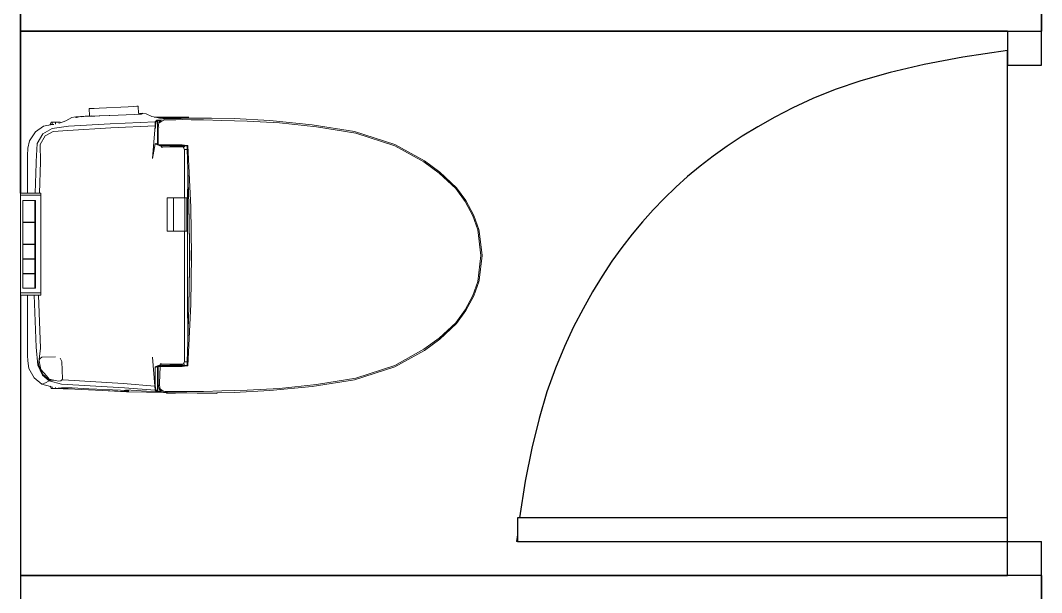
# Model space of a CAD drawing. Header units: millimetres. Extents: x 6923 to 14208, y 3430 to 4414.
# Drawn here: x 13064.6 to 13132.2, y 4174.3 to 4212.2 of the extents above; entities that cross this region are included whole.
import ezdxf

# ---------------------------------------------------------------- set-up
doc = ezdxf.new("R2010")
doc.units = ezdxf.units.MM
for name, color, linetype, lineweight in [('door', 104, 'Continuous', 25), ('Furniture', 252, 'Continuous', 0), ('wall', 160, 'Continuous', 35)]:
    doc.layers.add(name, color=color, linetype=linetype, lineweight=lineweight)
doc.layers.add('SectionCutEdges', color=7, linetype='Continuous')

msp = doc.modelspace()

# ---------------------------------------------------------------- linework, layer by layer
at = {"layer": 'door'}
for p, q in [((13129.95, 4211.507), (13129.95, 4209.255)), ((13129.95, 4211.507), (13132.202, 4211.507)), ((13132.202, 4209.255), (13132.202, 4211.507)), ((13129.95, 4177.726), (13129.95, 4210.213)), ((13129.95, 4209.255), (13132.202, 4209.255)), ((13097.52, 4179.303), (13097.52, 4177.726)), ((13129.95, 4179.303), (13097.52, 4179.303)), ((13097.52, 4178.164), (13097.463, 4177.726)), ((13097.52, 4177.726), (13097.463, 4177.726)), ((13097.52, 4177.726), (13129.95, 4177.726)), ((13129.95, 4177.726), (13132.202, 4177.726)), ((13129.95, 4175.474), (13129.95, 4177.726)), ((13132.202, 4175.474), (13132.202, 4177.726)), ((13132.202, 4175.474), (13129.95, 4175.474))]:
    msp.add_line(p, q, dxfattribs=at)
msp.add_lwpolyline([(13129.95, 4210.213), (13127, 4209.775), (13124.428, 4209.293), (13122.192, 4208.775), (13120.249, 4208.224), (13118.555, 4207.647), (13117.068, 4207.049), (13115.745, 4206.435), (13114.544, 4205.812), (13113.427, 4205.182), (13112.382, 4204.545), (13111.401, 4203.899), (13110.479, 4203.24), (13109.609, 4202.568), (13108.783, 4201.878), (13107.995, 4201.168), (13107.239, 4200.437), (13106.507, 4199.68), (13105.798, 4198.893), (13105.108, 4198.067), (13104.435, 4197.196), (13103.777, 4196.274), (13103.131, 4195.294), (13102.494, 4194.249), (13101.864, 4193.132), (13101.241, 4191.934), (13100.63, 4190.633), (13100.04, 4189.204), (13099.478, 4187.624), (13098.952, 4185.868), (13098.47, 4183.912), (13098.04, 4181.732), (13097.67, 4179.303)], dxfattribs=at)
at = {"layer": 'Furniture'}
for p, q in [((13069.191, 4206.378), (13069.281, 4206.382)), ((13069.219, 4205.89), (13069.191, 4206.378)), ((13069.281, 4206.382), (13069.525, 4206.394)), ((13069.525, 4206.394), (13069.859, 4206.41)), ((13069.859, 4206.41), (13071.761, 4206.503)), ((13071.761, 4206.503), (13072.096, 4206.519)), ((13072.096, 4206.519), (13072.34, 4206.531)), ((13072.34, 4206.531), (13072.43, 4206.535)), ((13072.43, 4206.535), (13072.456, 4206.064)), ((13067.646, 4205.576), (13068.047, 4205.797)), ((13068.047, 4205.797), (13068.289, 4205.833)), ((13068.289, 4205.833), (13068.324, 4205.808)), ((13068.29, 4205.776), (13068.29, 4205.772)), ((13068.323, 4205.775), (13068.323, 4205.78)), ((13068.324, 4205.808), (13068.326, 4205.842)), ((13068.324, 4205.808), (13068.341, 4205.796)), ((13068.326, 4205.842), (13069.219, 4205.89)), ((13068.326, 4205.842), (13068.347, 4205.84)), ((13068.341, 4205.796), (13068.523, 4205.823)), ((13068.347, 4205.84), (13068.384, 4205.838)), ((13068.384, 4205.838), (13068.455, 4205.837)), ((13068.523, 4205.823), (13068.823, 4205.847)), ((13068.823, 4205.847), (13068.692, 4205.842)), ((13068.829, 4205.848), (13068.823, 4205.847)), ((13068.829, 4205.848), (13068.833, 4205.848)), ((13068.833, 4205.848), (13069.22, 4205.866)), ((13069.219, 4205.885), (13069.219, 4205.89)), ((13069.219, 4205.885), (13069.309, 4205.888)), ((13069.22, 4205.866), (13069.31, 4205.87)), ((13069.22, 4205.866), (13069.22, 4205.869)), ((13069.309, 4205.888), (13069.335, 4205.889)), ((13069.31, 4205.87), (13069.554, 4205.88)), ((13069.554, 4205.88), (13069.858, 4205.894)), ((13069.858, 4205.894), (13069.889, 4205.895)), ((13069.889, 4205.895), (13069.888, 4205.898)), ((13070.512, 4205.923), (13069.889, 4205.895)), ((13070.512, 4205.923), (13070.551, 4205.924)), ((13070.551, 4205.924), (13072.182, 4205.991)), ((13072.182, 4205.991), (13072.509, 4206.007)), ((13072.456, 4206.064), (13072.689, 4206.076)), ((13072.456, 4206.064), (13072.457, 4206.062)), ((13072.457, 4206.062), (13072.457, 4206.052)), ((13072.458, 4206.028), (13072.459, 4206.027)), ((13072.509, 4206.007), (13072.519, 4206.008)), ((13072.519, 4206.008), (13072.646, 4206.02)), ((13072.519, 4206.008), (13072.568, 4206.018)), ((13072.568, 4206.018), (13072.618, 4206.035)), ((13072.618, 4206.035), (13072.657, 4206.055)), ((13072.66, 4206.026), (13072.646, 4206.02)), ((13072.657, 4206.055), (13072.689, 4206.076)), ((13072.681, 4206.035), (13072.66, 4206.026)), ((13072.694, 4206.041), (13072.681, 4206.035)), ((13072.689, 4206.076), (13072.694, 4206.041)), ((13072.736, 4206.059), (13072.694, 4206.041)), ((13072.736, 4206.059), (13072.971, 4206.029)), ((13072.971, 4206.029), (13073.337, 4205.847)), ((13073.337, 4205.847), (13073.574, 4205.8)), ((13073.497, 4205.8), (13073.479, 4205.8)), ((13073.479, 4205.8), (13073.497, 4205.8)), ((13073.497, 4205.8), (13073.542, 4205.8)), ((13073.541, 4205.8), (13073.497, 4205.8)), ((13073.542, 4205.8), (13073.574, 4205.8)), ((13073.574, 4205.8), (13073.834, 4205.749)), ((13073.574, 4205.8), (13075.79, 4205.8)), ((13073.834, 4205.749), (13074.735, 4205.736)), ((13074.067, 4205.683), (13074.143, 4205.7)), ((13074.19, 4205.703), (13074.143, 4205.7)), ((13074.412, 4205.719), (13074.19, 4205.703)), ((13074.412, 4205.719), (13074.734, 4205.722)), ((13074.732, 4205.727), (13074.735, 4205.736)), ((13074.734, 4205.722), (13074.825, 4205.725)), ((13074.735, 4205.736), (13074.755, 4205.786)), ((13074.842, 4205.786), (13074.755, 4205.786)), ((13074.825, 4205.725), (13074.842, 4205.786)), ((13074.825, 4205.725), (13074.833, 4205.725)), ((13074.833, 4205.725), (13075.053, 4205.73)), ((13075.053, 4205.786), (13074.842, 4205.786)), ((13075.053, 4205.73), (13075.053, 4205.786)), ((13075.053, 4205.786), (13075.263, 4205.786)), ((13075.053, 4205.73), (13075.136, 4205.733)), ((13075.136, 4205.733), (13075.278, 4205.733)), ((13075.278, 4205.733), (13075.263, 4205.786)), ((13075.263, 4205.786), (13075.35, 4205.786)), ((13075.278, 4205.733), (13075.371, 4205.734)), ((13075.35, 4205.786), (13075.371, 4205.734)), ((13075.371, 4205.734), (13075.645, 4205.735)), ((13075.578, 4205.8), (13075.664, 4205.8)), ((13075.645, 4205.735), (13076.335, 4205.746)), ((13075.664, 4205.8), (13075.728, 4205.8)), ((13075.772, 4205.8), (13075.728, 4205.8)), ((13075.79, 4205.8), (13075.772, 4205.8)), ((13077.278, 4205.747), (13076.335, 4205.746)), ((13078.779, 4205.713), (13077.278, 4205.747)), ((13078.779, 4205.713), (13081.147, 4205.584)), ((13065.641, 4204.846), (13066.178, 4205.209)), ((13066.737, 4205.053), (13066.123, 4204.709)), ((13066.178, 4205.209), (13066.737, 4205.325)), ((13066.608, 4205.325), (13066.674, 4205.49)), ((13066.715, 4205.325), (13066.608, 4205.325)), ((13066.674, 4205.49), (13066.762, 4205.49)), ((13066.715, 4205.325), (13066.762, 4205.49)), ((13066.737, 4205.325), (13066.715, 4205.325)), ((13066.737, 4205.325), (13066.842, 4205.325)), ((13067.813, 4205.206), (13066.737, 4205.053)), ((13066.762, 4205.49), (13066.972, 4205.49)), ((13066.972, 4205.35), (13066.972, 4205.49)), ((13067.182, 4205.49), (13066.972, 4205.49)), ((13067.269, 4205.49), (13067.182, 4205.49)), ((13067.207, 4205.402), (13067.182, 4205.49)), ((13067.269, 4205.49), (13067.289, 4205.442)), ((13067.289, 4205.442), (13067.646, 4205.576)), ((13067.295, 4205.427), (13067.289, 4205.442)), ((13067.776, 4204.922), (13070.615, 4205.102)), ((13070.58, 4205.38), (13067.813, 4205.206)), ((13073.562, 4205.51), (13070.58, 4205.38)), ((13070.615, 4205.102), (13073.561, 4205.227)), ((13073.561, 4205.227), (13073.373, 4203.072)), ((13073.562, 4205.51), (13073.561, 4205.227)), ((13073.583, 4205.089), (13073.561, 4205.088)), ((13073.666, 4205.613), (13073.562, 4205.51)), ((13073.61, 4205.469), (13073.562, 4205.51)), ((13073.581, 4205.191), (13073.61, 4205.469)), ((13073.583, 4205.089), (13073.581, 4205.191)), ((13073.61, 4205.469), (13073.71, 4205.568)), ((13073.974, 4205.627), (13073.666, 4205.613)), ((13073.71, 4205.568), (13073.666, 4205.613)), ((13073.71, 4205.568), (13073.703, 4204.026)), ((13073.71, 4205.568), (13073.908, 4205.576)), ((13073.793, 4205.458), (13073.747, 4205.091)), ((13073.747, 4205.091), (13073.763, 4203.999)), ((13073.793, 4205.458), (13073.908, 4205.576)), ((13073.874, 4205.452), (13073.793, 4205.458)), ((13073.843, 4205.129), (13073.832, 4205.129)), ((13073.836, 4205.101), (13073.84, 4205.101)), ((13073.874, 4205.452), (13074.008, 4205.576)), ((13073.908, 4205.576), (13073.913, 4205.581)), ((13073.913, 4205.581), (13073.945, 4205.614)), ((13073.945, 4205.614), (13073.953, 4205.619)), ((13074.194, 4205.634), (13074.008, 4205.576)), ((13074.534, 4205.645), (13074.194, 4205.634)), ((13074.534, 4205.645), (13074.92, 4205.643)), ((13074.92, 4205.643), (13075.378, 4205.648)), ((13075.378, 4205.648), (13075.936, 4205.641)), ((13075.936, 4205.641), (13076.749, 4205.633)), ((13076.749, 4205.633), (13077.97, 4205.59)), ((13077.97, 4205.59), (13079.635, 4205.549)), ((13079.635, 4205.549), (13081.779, 4205.432)), ((13081.147, 4205.584), (13083.947, 4205.309)), ((13081.779, 4205.432), (13084.234, 4205.179)), ((13086.744, 4204.868), (13083.947, 4205.309)), ((13084.234, 4205.179), (13086.834, 4204.752)), ((13065.245, 4204.238), (13065.641, 4204.846)), ((13066.123, 4204.709), (13065.751, 4204.059)), ((13065.947, 4203.994), (13066.271, 4204.567)), ((13066.271, 4204.567), (13066.818, 4204.87)), ((13066.818, 4204.87), (13067.776, 4204.922)), ((13089.418, 4204.011), (13086.744, 4204.868)), ((13086.834, 4204.752), (13089.413, 4203.911)), ((13065.108, 4203.264), (13065.141, 4203.757)), ((13065.141, 4203.757), (13065.245, 4204.238)), ((13065.751, 4204.059), (13065.688, 4202.878)), ((13065.978, 4202.854), (13065.947, 4203.994)), ((13073.373, 4203.072), (13073.562, 4204.05)), ((13073.562, 4204.05), (13073.595, 4204.076)), ((13073.562, 4204.05), (13073.981, 4203.88)), ((13073.613, 4204.067), (13073.595, 4204.076)), ((13073.615, 4204.066), (13073.613, 4204.067)), ((13073.62, 4204.064), (13073.615, 4204.066)), ((13073.703, 4204.026), (13073.62, 4204.064)), ((13073.763, 4203.999), (13073.703, 4204.026)), ((13073.784, 4203.989), (13073.763, 4203.999)), ((13073.795, 4203.989), (13073.784, 4203.989)), ((13073.81, 4203.977), (13073.784, 4203.989)), ((13073.858, 4203.971), (13073.795, 4203.989)), ((13073.858, 4203.989), (13073.795, 4203.989)), ((13073.858, 4203.965), (13073.81, 4203.977)), ((13073.858, 4203.956), (13073.81, 4203.977)), ((13073.889, 4203.989), (13073.858, 4203.989)), ((13073.905, 4203.935), (13073.858, 4203.956)), ((13074.163, 4203.989), (13073.889, 4203.989)), ((13073.981, 4203.9), (13073.905, 4203.935)), ((13073.986, 4203.935), (13073.905, 4203.935)), ((13073.981, 4203.9), (13073.981, 4203.88)), ((13073.981, 4203.88), (13073.981, 4203.855)), ((13073.981, 4203.855), (13073.981, 4203.847)), ((13073.981, 4203.847), (13073.981, 4203.835)), ((13073.981, 4203.835), (13073.981, 4203.809)), ((13074.061, 4203.834), (13073.981, 4203.835)), ((13074.027, 4203.923), (13073.986, 4203.935)), ((13073.986, 4203.935), (13074.003, 4203.935)), ((13074.129, 4203.935), (13074.003, 4203.935)), ((13074.145, 4203.923), (13074.027, 4203.923)), ((13074.071, 4203.834), (13074.061, 4203.834)), ((13074.738, 4203.842), (13074.071, 4203.834)), ((13074.133, 4203.935), (13074.129, 4203.935)), ((13074.294, 4203.935), (13074.133, 4203.935)), ((13074.185, 4203.923), (13074.145, 4203.923)), ((13074.507, 4203.989), (13074.163, 4203.989)), ((13074.382, 4203.923), (13074.185, 4203.923)), ((13074.343, 4203.935), (13074.294, 4203.935)), ((13074.405, 4203.935), (13074.343, 4203.935)), ((13074.666, 4203.923), (13074.382, 4203.923)), ((13074.5, 4203.935), (13074.405, 4203.935)), ((13074.638, 4203.935), (13074.5, 4203.935)), ((13074.507, 4203.989), (13074.846, 4203.989)), ((13074.62, 4203.855), (13074.519, 4203.855)), ((13074.62, 4203.855), (13075.494, 4203.842)), ((13074.907, 4203.935), (13074.638, 4203.935)), ((13074.993, 4203.923), (13074.666, 4203.923)), ((13075.4, 4203.834), (13074.738, 4203.842)), ((13074.846, 4203.989), (13075.338, 4203.989)), ((13074.928, 4203.935), (13074.907, 4203.935)), ((13074.967, 4203.935), (13074.928, 4203.935)), ((13075.055, 4203.935), (13074.967, 4203.935)), ((13075.239, 4203.923), (13074.993, 4203.923)), ((13075.256, 4203.935), (13075.055, 4203.935)), ((13075.666, 4203.916), (13075.239, 4203.923)), ((13075.343, 4203.935), (13075.256, 4203.935)), ((13075.338, 4203.989), (13075.675, 4203.942)), ((13075.494, 4203.842), (13075.4, 4203.834)), ((13075.504, 4203.675), (13075.4, 4203.834)), ((13075.522, 4203.842), (13075.494, 4203.842)), ((13075.504, 4203.675), (13075.504, 4200.474)), ((13075.504, 4203.675), (13075.644, 4203.675)), ((13075.644, 4203.675), (13075.673, 4203.675)), ((13075.675, 4203.942), (13075.666, 4203.916)), ((13075.673, 4203.691), (13075.666, 4203.916)), ((13075.673, 4203.675), (13075.673, 4203.691)), ((13075.71, 4202.342), (13075.673, 4203.675)), ((13075.675, 4203.942), (13075.685, 4203.94)), ((13075.685, 4203.94), (13075.717, 4203.936)), ((13075.908, 4199.859), (13075.717, 4203.936)), ((13089.413, 4203.911), (13091.337, 4202.848)), ((13091.379, 4202.923), (13089.418, 4204.011)), ((13065.108, 4200.779), (13065.108, 4203.264)), ((13065.678, 4202.772), (13065.61, 4200.779)), ((13065.688, 4202.878), (13065.678, 4202.772)), ((13065.9, 4200.779), (13065.978, 4202.854)), ((13075.71, 4202.342), (13075.707, 4202.177)), ((13075.707, 4201.656), (13075.71, 4202.342)), ((13075.777, 4200.007), (13075.71, 4202.342)), ((13091.337, 4202.848), (13092.351, 4202.104)), ((13092.384, 4202.179), (13091.379, 4202.923)), ((13075.7, 4200.474), (13075.707, 4201.656)), ((13075.707, 4202.177), (13075.707, 4201.656)), ((13092.351, 4202.104), (13093.44, 4201.092)), ((13093.492, 4201.137), (13092.384, 4202.179)), ((13093.44, 4201.092), (13094.073, 4200.237)), ((13094.119, 4200.288), (13093.492, 4201.137)), ((13064.641, 4200.779), (13065.108, 4200.779)), ((13064.641, 4200.779), (13064.641, 4200.647)), ((13066, 4200.647), (13064.641, 4200.647)), ((13064.641, 4200.647), (13064.641, 4200.264)), ((13064.641, 4200.264), (13064.641, 4194.538)), ((13065.597, 4200.288), (13064.809, 4200.288)), ((13064.809, 4200.264), (13064.809, 4200.288)), ((13064.809, 4198.862), (13064.809, 4200.264)), ((13065.108, 4200.779), (13065.142, 4200.779)), ((13065.142, 4200.779), (13065.15, 4200.779)), ((13065.15, 4200.779), (13065.169, 4200.779)), ((13065.169, 4200.779), (13065.193, 4200.779)), ((13065.193, 4200.779), (13065.256, 4200.779)), ((13065.256, 4200.779), (13065.373, 4200.779)), ((13065.373, 4200.779), (13065.417, 4200.779)), ((13065.417, 4200.779), (13065.597, 4200.779)), ((13065.597, 4200.779), (13065.61, 4200.779)), ((13065.597, 4200.288), (13065.647, 4200.288)), ((13065.597, 4200.264), (13065.597, 4200.288)), ((13065.597, 4198.862), (13065.597, 4200.264)), ((13065.61, 4200.779), (13065.701, 4200.779)), ((13065.647, 4200.288), (13065.647, 4200.264)), ((13065.647, 4200.264), (13065.647, 4198.862)), ((13065.701, 4200.779), (13065.9, 4200.779)), ((13065.9, 4200.779), (13066, 4200.779)), ((13066, 4200.647), (13066, 4200.779)), ((13066, 4200.264), (13066, 4200.647)), ((13066, 4196.666), (13066, 4200.264)), ((13074.342, 4198.267), (13074.342, 4200.474)), ((13074.342, 4200.474), (13074.753, 4200.474)), ((13074.753, 4200.474), (13074.763, 4200.474)), ((13074.763, 4198.267), (13074.763, 4200.474)), ((13074.763, 4200.474), (13075.504, 4200.474)), ((13075.504, 4200.474), (13075.514, 4200.474)), ((13075.514, 4198.267), (13075.514, 4200.474)), ((13075.514, 4200.474), (13075.644, 4200.474)), ((13075.644, 4200.474), (13075.657, 4200.474)), ((13075.657, 4200.474), (13075.7, 4200.474)), ((13075.657, 4198.267), (13075.657, 4200.474)), ((13075.697, 4199.979), (13075.7, 4200.474)), ((13094.639, 4199.307), (13094.119, 4200.288)), ((13075.7, 4198.267), (13075.697, 4199.979)), ((13075.778, 4199.945), (13075.777, 4200.007)), ((13075.797, 4198.757), (13075.778, 4199.945)), ((13075.792, 4199.94), (13075.807, 4198.901)), ((13075.965, 4196.648), (13075.908, 4199.859)), ((13094.073, 4200.237), (13094.577, 4199.287)), ((13094.577, 4199.287), (13094.909, 4198.353)), ((13094.973, 4198.376), (13094.639, 4199.307)), ((13065.597, 4198.862), (13064.809, 4198.862)), ((13065.597, 4198.832), (13064.809, 4198.832)), ((13064.809, 4197.406), (13064.809, 4198.832)), ((13065.647, 4198.862), (13065.597, 4198.862)), ((13065.597, 4197.406), (13065.597, 4198.832)), ((13065.597, 4198.832), (13065.647, 4198.832)), ((13065.647, 4198.832), (13065.647, 4197.406)), ((13074.753, 4198.267), (13074.342, 4198.267)), ((13074.763, 4198.267), (13074.753, 4198.267)), ((13075.504, 4198.267), (13074.763, 4198.267)), ((13075.504, 4198.267), (13075.504, 4189.622)), ((13075.514, 4198.267), (13075.504, 4198.267)), ((13075.644, 4198.267), (13075.514, 4198.267)), ((13075.657, 4198.267), (13075.644, 4198.267)), ((13075.7, 4198.267), (13075.657, 4198.267)), ((13075.701, 4197.335), (13075.7, 4198.267)), ((13075.821, 4197.335), (13075.797, 4198.757)), ((13075.807, 4198.901), (13075.831, 4197.335)), ((13094.909, 4198.353), (13095.113, 4196.648)), ((13094.973, 4198.376), (13094.987, 4198.272)), ((13094.987, 4198.272), (13095.197, 4196.648)), ((13065.597, 4197.406), (13064.809, 4197.406)), ((13065.597, 4197.38), (13064.809, 4197.38)), ((13064.809, 4196.438), (13064.809, 4197.38)), ((13065.647, 4197.406), (13065.597, 4197.406)), ((13065.597, 4196.438), (13065.597, 4197.38)), ((13065.597, 4197.38), (13065.647, 4197.38)), ((13065.647, 4197.38), (13065.647, 4196.438)), ((13075.701, 4196.921), (13075.701, 4197.335)), ((13075.701, 4196.649), (13075.701, 4196.921)), ((13075.833, 4196.648), (13075.821, 4197.335)), ((13075.831, 4197.335), (13075.841, 4196.648)), ((13065.597, 4196.438), (13064.809, 4196.438)), ((13065.597, 4196.417), (13064.809, 4196.417)), ((13064.809, 4195.475), (13064.809, 4196.417)), ((13065.647, 4196.438), (13065.597, 4196.438)), ((13065.597, 4195.475), (13065.597, 4196.417)), ((13065.597, 4196.417), (13065.647, 4196.417)), ((13065.647, 4196.417), (13065.647, 4195.475)), ((13066, 4194.538), (13066, 4196.666)), ((13075.701, 4195.962), (13075.701, 4196.649)), ((13075.821, 4195.962), (13075.833, 4196.648)), ((13075.841, 4196.648), (13075.831, 4195.962)), ((13075.908, 4193.438), (13075.965, 4196.648)), ((13095.113, 4196.648), (13094.909, 4194.944)), ((13095.197, 4196.648), (13094.987, 4195.025)), ((13075.697, 4193.318), (13075.701, 4195.962)), ((13075.797, 4194.54), (13075.821, 4195.962)), ((13075.831, 4195.962), (13075.807, 4194.396)), ((13065.597, 4195.475), (13064.809, 4195.475)), ((13065.597, 4195.444), (13064.809, 4195.444)), ((13064.809, 4194.538), (13064.809, 4195.444)), ((13065.647, 4195.475), (13065.597, 4195.475)), ((13065.597, 4195.444), (13065.647, 4195.444)), ((13065.597, 4194.538), (13065.597, 4195.444)), ((13065.647, 4195.444), (13065.647, 4194.538)), ((13094.909, 4194.944), (13094.577, 4194.01)), ((13094.639, 4193.99), (13094.973, 4194.921)), ((13094.987, 4195.025), (13094.973, 4194.921)), ((13064.641, 4194.538), (13064.641, 4194.191)), ((13064.641, 4194.191), (13066, 4194.191)), ((13064.641, 4194.191), (13064.641, 4194.04)), ((13064.809, 4194.502), (13064.809, 4194.538)), ((13065.597, 4194.502), (13064.809, 4194.502)), ((13065.597, 4194.502), (13065.597, 4194.538)), ((13065.647, 4194.502), (13065.597, 4194.502)), ((13065.647, 4194.538), (13065.647, 4194.502)), ((13066, 4194.191), (13066, 4194.538)), ((13066, 4194.04), (13066, 4194.191)), ((13075.778, 4193.352), (13075.797, 4194.54)), ((13075.807, 4194.396), (13075.792, 4193.357)), ((13064.641, 4194.04), (13065.108, 4194.04)), ((13065.108, 4190.04), (13065.108, 4194.04)), ((13065.108, 4194.04), (13065.121, 4194.04)), ((13065.121, 4194.04), (13065.153, 4194.04)), ((13065.153, 4194.04), (13065.176, 4194.04)), ((13065.176, 4194.04), (13065.223, 4194.04)), ((13065.223, 4194.04), (13065.267, 4194.04)), ((13065.267, 4194.04), (13065.346, 4194.04)), ((13065.346, 4194.04), (13065.431, 4194.04)), ((13065.431, 4194.04), (13065.535, 4194.04)), ((13065.535, 4194.04), (13065.558, 4194.04)), ((13065.558, 4194.04), (13065.673, 4190.594)), ((13065.558, 4194.04), (13065.685, 4194.04)), ((13065.685, 4194.04), (13065.842, 4194.04)), ((13065.97, 4190.518), (13065.842, 4194.04)), ((13065.842, 4194.04), (13066, 4194.04)), ((13094.577, 4194.01), (13094.073, 4193.06)), ((13094.119, 4193.009), (13094.639, 4193.99)), ((13075.707, 4191.641), (13075.697, 4193.318)), ((13075.71, 4190.955), (13075.777, 4193.29)), ((13075.717, 4189.361), (13075.908, 4193.438)), ((13075.777, 4193.29), (13075.778, 4193.352)), ((13094.073, 4193.06), (13093.44, 4192.205)), ((13093.492, 4192.16), (13094.119, 4193.009)), ((13093.44, 4192.205), (13092.351, 4191.193)), ((13092.384, 4191.118), (13093.492, 4192.16)), ((13075.707, 4191.641), (13075.707, 4191.12)), ((13075.71, 4190.955), (13075.707, 4191.641)), ((13075.71, 4190.955), (13075.673, 4189.622)), ((13075.707, 4191.12), (13075.71, 4190.955)), ((13092.351, 4191.193), (13091.337, 4190.448)), ((13091.379, 4190.374), (13092.384, 4191.118)), ((13065.673, 4190.594), (13065.793, 4189.396)), ((13065.842, 4189.411), (13065.97, 4190.518)), ((13091.337, 4190.448), (13089.413, 4189.386)), ((13089.418, 4189.286), (13091.379, 4190.374)), ((13065.134, 4189.681), (13065.108, 4190.04)), ((13065.189, 4189.183), (13065.134, 4189.681)), ((13065.881, 4189.71), (13065.938, 4189.844)), ((13065.933, 4189.446), (13065.881, 4189.71)), ((13065.938, 4189.844), (13066.067, 4189.919)), ((13066.067, 4189.919), (13066.963, 4189.95)), ((13067.266, 4189.868), (13067.38, 4189.647)), ((13067.38, 4189.647), (13067.421, 4188.485)), ((13073.372, 4189.922), (13073.541, 4188.013)), ((13073.928, 4189.53), (13073.928, 4189.502)), ((13073.928, 4189.502), (13073.928, 4189.461)), ((13073.928, 4189.461), (13074.071, 4189.463)), ((13073.928, 4189.461), (13073.928, 4189.438)), ((13074.071, 4189.463), (13074.088, 4189.463)), ((13074.088, 4189.463), (13074.738, 4189.455)), ((13074.738, 4189.455), (13075.358, 4189.463)), ((13075.358, 4189.463), (13075.4, 4189.463)), ((13075.36, 4189.453), (13075.494, 4189.455)), ((13075.4, 4189.463), (13075.504, 4189.622)), ((13075.4, 4189.463), (13075.494, 4189.455)), ((13075.494, 4189.455), (13075.523, 4189.455)), ((13075.644, 4189.622), (13075.504, 4189.622)), ((13075.673, 4189.622), (13075.644, 4189.622)), ((13075.666, 4189.381), (13075.672, 4189.605)), ((13075.672, 4189.605), (13075.673, 4189.622)), ((13065.552, 4188.558), (13065.189, 4189.183)), ((13065.793, 4189.396), (13065.842, 4189.411)), ((13065.793, 4189.396), (13066.093, 4188.743)), ((13066.133, 4188.773), (13065.842, 4189.411)), ((13065.953, 4189.343), (13065.933, 4189.446)), ((13065.976, 4189.225), (13065.953, 4189.343)), ((13065.998, 4189.113), (13065.976, 4189.225)), ((13066.361, 4188.691), (13065.998, 4189.113)), ((13073.928, 4189.438), (13073.562, 4189.278)), ((13073.595, 4189.263), (13073.562, 4189.278)), ((13073.565, 4188.207), (13073.562, 4189.278)), ((13073.595, 4189.263), (13073.612, 4189.27)), ((13073.612, 4189.27), (13073.614, 4189.271)), ((13073.614, 4189.271), (13073.671, 4189.295)), ((13073.671, 4189.295), (13073.703, 4189.308)), ((13073.703, 4189.308), (13073.784, 4189.342)), ((13073.703, 4189.308), (13073.709, 4187.686)), ((13073.764, 4189.308), (13073.747, 4188.206)), ((13073.764, 4189.308), (13073.784, 4189.313)), ((13073.764, 4189.308), (13073.784, 4189.308)), ((13073.784, 4189.342), (13073.831, 4189.362)), ((13073.784, 4189.342), (13073.784, 4189.313)), ((13073.784, 4189.313), (13073.858, 4189.331)), ((13073.784, 4189.313), (13073.784, 4189.308)), ((13073.784, 4189.308), (13073.795, 4189.308)), ((13073.795, 4189.308), (13073.858, 4189.326)), ((13073.795, 4189.308), (13073.858, 4189.308)), ((13073.831, 4189.362), (13073.921, 4189.4)), ((13073.831, 4189.362), (13073.858, 4189.362)), ((13073.889, 4189.308), (13073.838, 4188.216)), ((13073.986, 4189.362), (13073.858, 4189.362)), ((13073.858, 4189.308), (13073.889, 4189.308)), ((13073.889, 4189.308), (13074.163, 4189.308)), ((13073.921, 4189.4), (13073.928, 4189.438)), ((13073.986, 4189.362), (13074.027, 4189.374)), ((13074.003, 4189.362), (13073.986, 4189.362)), ((13074.003, 4189.362), (13074.129, 4189.362)), ((13074.027, 4189.374), (13074.17, 4189.374)), ((13074.129, 4189.362), (13074.133, 4189.362)), ((13074.133, 4189.362), (13074.294, 4189.362)), ((13074.163, 4189.308), (13074.507, 4189.308)), ((13074.17, 4189.374), (13074.185, 4189.374)), ((13074.185, 4189.374), (13074.382, 4189.374)), ((13074.294, 4189.362), (13074.343, 4189.362)), ((13074.343, 4189.362), (13074.405, 4189.362)), ((13074.382, 4189.374), (13074.666, 4189.374)), ((13074.405, 4189.362), (13074.5, 4189.362)), ((13074.5, 4189.362), (13074.638, 4189.362)), ((13074.846, 4189.308), (13074.507, 4189.308)), ((13074.519, 4189.442), (13074.62, 4189.442)), ((13074.62, 4189.442), (13075.36, 4189.453)), ((13074.638, 4189.362), (13074.907, 4189.362)), ((13074.666, 4189.374), (13074.993, 4189.374)), ((13075.338, 4189.308), (13074.846, 4189.308)), ((13074.907, 4189.362), (13074.928, 4189.362)), ((13074.928, 4189.362), (13074.967, 4189.362)), ((13074.967, 4189.362), (13075.055, 4189.362)), ((13074.993, 4189.374), (13075.239, 4189.374)), ((13075.055, 4189.362), (13075.256, 4189.362)), ((13075.239, 4189.374), (13075.378, 4189.376)), ((13075.256, 4189.362), (13075.343, 4189.362)), ((13075.675, 4189.355), (13075.338, 4189.308)), ((13075.378, 4189.376), (13075.666, 4189.381)), ((13075.666, 4189.381), (13075.675, 4189.355)), ((13075.685, 4189.357), (13075.675, 4189.355)), ((13075.717, 4189.361), (13075.685, 4189.357)), ((13086.744, 4188.429), (13089.418, 4189.286)), ((13089.413, 4189.386), (13086.834, 4188.545)), ((13066.058, 4188.143), (13065.552, 4188.558)), ((13066.058, 4188.143), (13066.297, 4188.23)), ((13066.62, 4187.981), (13066.058, 4188.143)), ((13066.093, 4188.743), (13066.538, 4188.369)), ((13066.563, 4188.412), (13066.133, 4188.773)), ((13066.297, 4188.23), (13066.538, 4188.369)), ((13066.546, 4188.477), (13066.361, 4188.691)), ((13066.563, 4188.412), (13066.538, 4188.369)), ((13066.538, 4188.369), (13067.353, 4188.149)), ((13066.844, 4188.414), (13066.546, 4188.477)), ((13066.844, 4188.414), (13066.563, 4188.412)), ((13066.952, 4188.392), (13066.844, 4188.414)), ((13067.167, 4188.347), (13066.952, 4188.392)), ((13067.306, 4188.371), (13067.167, 4188.347)), ((13067.349, 4188.414), (13067.306, 4188.371)), ((13067.354, 4188.419), (13067.349, 4188.414)), ((13067.353, 4188.149), (13071.535, 4187.903)), ((13067.396, 4188.46), (13067.354, 4188.419)), ((13067.461, 4188.42), (13067.354, 4188.419)), ((13067.421, 4188.485), (13067.396, 4188.46)), ((13071.438, 4188.182), (13067.461, 4188.42)), ((13073.541, 4188.013), (13071.438, 4188.182)), ((13073.565, 4188.207), (13073.572, 4188.207)), ((13073.566, 4188.048), (13073.565, 4188.207)), ((13073.747, 4188.206), (13073.793, 4187.839)), ((13073.832, 4188.168), (13073.843, 4188.168)), ((13073.84, 4188.196), (13073.836, 4188.196)), ((13073.84, 4188.196), (13073.838, 4188.216)), ((13073.843, 4188.168), (13073.84, 4188.196)), ((13073.874, 4187.844), (13073.843, 4188.168)), ((13084.234, 4188.118), (13081.779, 4187.865)), ((13083.947, 4187.988), (13086.744, 4188.429)), ((13086.834, 4188.545), (13084.234, 4188.118)), ((13066.62, 4187.981), (13066.609, 4188.01)), ((13066.674, 4187.845), (13066.62, 4187.981)), ((13066.762, 4187.845), (13066.674, 4187.845)), ((13066.762, 4187.845), (13066.72, 4187.992)), ((13066.972, 4187.845), (13066.762, 4187.845)), ((13066.972, 4187.845), (13066.972, 4187.923)), ((13067.182, 4187.845), (13066.972, 4187.845)), ((13067.182, 4187.845), (13067.193, 4187.884)), ((13067.269, 4187.845), (13067.182, 4187.845)), ((13067.193, 4187.884), (13067.196, 4187.892)), ((13067.283, 4187.879), (13067.193, 4187.884)), ((13067.196, 4187.892), (13067.199, 4187.904)), ((13067.234, 4187.866), (13067.281, 4187.875)), ((13067.267, 4187.855), (13067.234, 4187.866)), ((13067.273, 4187.855), (13067.267, 4187.855)), ((13067.273, 4187.855), (13067.269, 4187.845)), ((13067.478, 4187.838), (13067.273, 4187.855)), ((13067.283, 4187.879), (13067.281, 4187.875)), ((13067.281, 4187.875), (13067.297, 4187.878)), ((13067.287, 4187.89), (13067.283, 4187.879)), ((13067.297, 4187.878), (13067.283, 4187.879)), ((13067.29, 4187.895), (13067.287, 4187.89)), ((13067.297, 4187.878), (13067.351, 4187.888)), ((13067.351, 4187.888), (13067.43, 4187.904)), ((13067.43, 4187.904), (13067.526, 4187.907)), ((13067.792, 4187.823), (13067.478, 4187.838)), ((13067.526, 4187.907), (13067.741, 4187.902)), ((13067.741, 4187.902), (13068.071, 4187.89)), ((13067.797, 4187.822), (13067.792, 4187.823)), ((13070.053, 4187.723), (13067.797, 4187.822)), ((13068.071, 4187.89), (13069.174, 4187.84)), ((13069.174, 4187.84), (13071.26, 4187.745)), ((13071.656, 4187.633), (13070.053, 4187.723)), ((13071.082, 4187.677), (13070.053, 4187.723)), ((13071.497, 4187.661), (13071.082, 4187.677)), ((13071.26, 4187.745), (13071.506, 4187.732)), ((13071.648, 4187.658), (13071.497, 4187.661)), ((13071.506, 4187.732), (13071.628, 4187.722)), ((13071.535, 4187.903), (13073.546, 4187.733)), ((13071.611, 4187.775), (13073.668, 4187.643)), ((13071.628, 4187.722), (13071.736, 4187.716)), ((13071.747, 4187.656), (13071.648, 4187.658)), ((13074.281, 4187.585), (13071.656, 4187.633)), ((13071.736, 4187.716), (13071.822, 4187.705)), ((13071.782, 4187.662), (13071.747, 4187.656)), ((13071.822, 4187.705), (13071.782, 4187.662)), ((13073.566, 4188.048), (13073.541, 4188.013)), ((13073.541, 4188.013), (13073.546, 4187.733)), ((13073.546, 4187.733), (13073.595, 4187.772)), ((13073.546, 4187.733), (13073.668, 4187.643)), ((13073.595, 4187.772), (13073.566, 4188.048)), ((13073.709, 4187.686), (13073.595, 4187.772)), ((13073.709, 4187.686), (13073.668, 4187.643)), ((13073.668, 4187.643), (13074.066, 4187.63)), ((13073.953, 4187.678), (13073.709, 4187.686)), ((13073.793, 4187.839), (13073.874, 4187.844)), ((13073.945, 4187.683), (13073.793, 4187.839)), ((13074.008, 4187.721), (13073.874, 4187.844)), ((13073.953, 4187.678), (13073.945, 4187.683)), ((13073.957, 4187.678), (13073.953, 4187.678)), ((13074.008, 4187.721), (13074.194, 4187.663)), ((13074.138, 4187.598), (13074.066, 4187.63)), ((13074.14, 4187.598), (13074.138, 4187.598)), ((13074.143, 4187.597), (13074.14, 4187.598)), ((13074.143, 4187.597), (13074.214, 4187.592)), ((13074.194, 4187.663), (13074.534, 4187.652)), ((13074.214, 4187.592), (13074.28, 4187.587)), ((13074.281, 4187.585), (13074.28, 4187.587)), ((13074.28, 4187.587), (13074.321, 4187.584)), ((13074.321, 4187.584), (13074.281, 4187.585)), ((13074.296, 4187.547), (13074.281, 4187.585)), ((13074.383, 4187.547), (13074.296, 4187.547)), ((13074.321, 4187.584), (13074.373, 4187.581)), ((13074.383, 4187.547), (13074.373, 4187.581)), ((13074.373, 4187.581), (13074.412, 4187.578)), ((13074.593, 4187.547), (13074.383, 4187.547)), ((13074.593, 4187.576), (13074.412, 4187.578)), ((13074.92, 4187.654), (13074.534, 4187.652)), ((13074.593, 4187.547), (13074.593, 4187.576)), ((13074.734, 4187.575), (13074.593, 4187.576)), ((13074.804, 4187.547), (13074.593, 4187.547)), ((13074.811, 4187.573), (13074.734, 4187.575)), ((13074.804, 4187.547), (13074.811, 4187.573)), ((13074.891, 4187.547), (13074.804, 4187.547)), ((13074.9, 4187.57), (13074.811, 4187.573)), ((13074.9, 4187.57), (13074.891, 4187.547)), ((13075.136, 4187.564), (13074.9, 4187.57)), ((13075.378, 4187.649), (13074.92, 4187.654)), ((13075.645, 4187.562), (13075.136, 4187.564)), ((13075.936, 4187.656), (13075.378, 4187.649)), ((13076.335, 4187.551), (13075.645, 4187.562)), ((13077.632, 4187.525), (13075.645, 4187.562)), ((13076.749, 4187.664), (13075.936, 4187.656)), ((13076.335, 4187.551), (13076.798, 4187.551)), ((13077.97, 4187.707), (13076.749, 4187.664)), ((13076.798, 4187.551), (13076.98, 4187.55)), ((13076.98, 4187.55), (13077.645, 4187.537)), ((13076.98, 4187.55), (13077.278, 4187.55)), ((13077.278, 4187.55), (13077.645, 4187.558)), ((13077.632, 4187.525), (13077.645, 4187.537)), ((13077.651, 4187.559), (13077.645, 4187.548)), ((13077.645, 4187.537), (13077.655, 4187.559)), ((13077.645, 4187.558), (13077.651, 4187.559)), ((13077.645, 4187.558), (13077.645, 4187.548)), ((13077.645, 4187.548), (13077.645, 4187.537)), ((13077.651, 4187.559), (13077.655, 4187.559)), ((13077.655, 4187.559), (13078.779, 4187.584)), ((13079.635, 4187.748), (13077.97, 4187.707)), ((13081.147, 4187.712), (13078.779, 4187.584)), ((13081.779, 4187.865), (13079.635, 4187.748)), ((13083.947, 4187.988), (13081.147, 4187.712))]:
    msp.add_line(p, q, dxfattribs=at)
at = {"layer": 'SectionCutEdges'}
for p, q in [((13064.641, 4194.04), (13064.641, 4175.474)), ((13129.95, 4177.726), (13129.95, 4179.303)), ((13064.641, 4175.474), (13064.641, 4173.222))]:
    msp.add_line(p, q, dxfattribs=at)
at = {"layer": 'wall'}
for p, q in [((13064.641, 4213.759), (13064.641, 4211.507)), ((13132.202, 4211.507), (13132.202, 4213.759)), ((13064.641, 4211.507), (13129.95, 4211.507)), ((13064.641, 4211.507), (13064.641, 4200.779)), ((13078.547, 4175.474), (13064.641, 4175.474)), ((13078.634, 4175.474), (13078.547, 4175.474)), ((13078.882, 4175.474), (13078.634, 4175.474)), ((13079.253, 4175.474), (13078.882, 4175.474)), ((13079.691, 4175.474), (13079.253, 4175.474)), ((13080.129, 4175.474), (13079.691, 4175.474)), ((13080.5, 4175.474), (13080.129, 4175.474)), ((13080.748, 4175.474), (13080.5, 4175.474)), ((13080.835, 4175.474), (13080.748, 4175.474)), ((13086.555, 4175.474), (13080.835, 4175.474)), ((13086.642, 4175.474), (13086.555, 4175.474)), ((13086.89, 4175.474), (13086.642, 4175.474)), ((13087.262, 4175.474), (13086.89, 4175.474)), ((13087.699, 4175.474), (13087.262, 4175.474)), ((13088.137, 4175.474), (13087.699, 4175.474)), ((13088.508, 4175.474), (13088.137, 4175.474)), ((13088.756, 4175.474), (13088.508, 4175.474)), ((13088.843, 4175.474), (13088.756, 4175.474)), ((13129.95, 4175.474), (13088.843, 4175.474)), ((13132.202, 4173.222), (13132.202, 4175.474))]:
    msp.add_line(p, q, dxfattribs=at)

doc.saveas('drawing.dxf')
